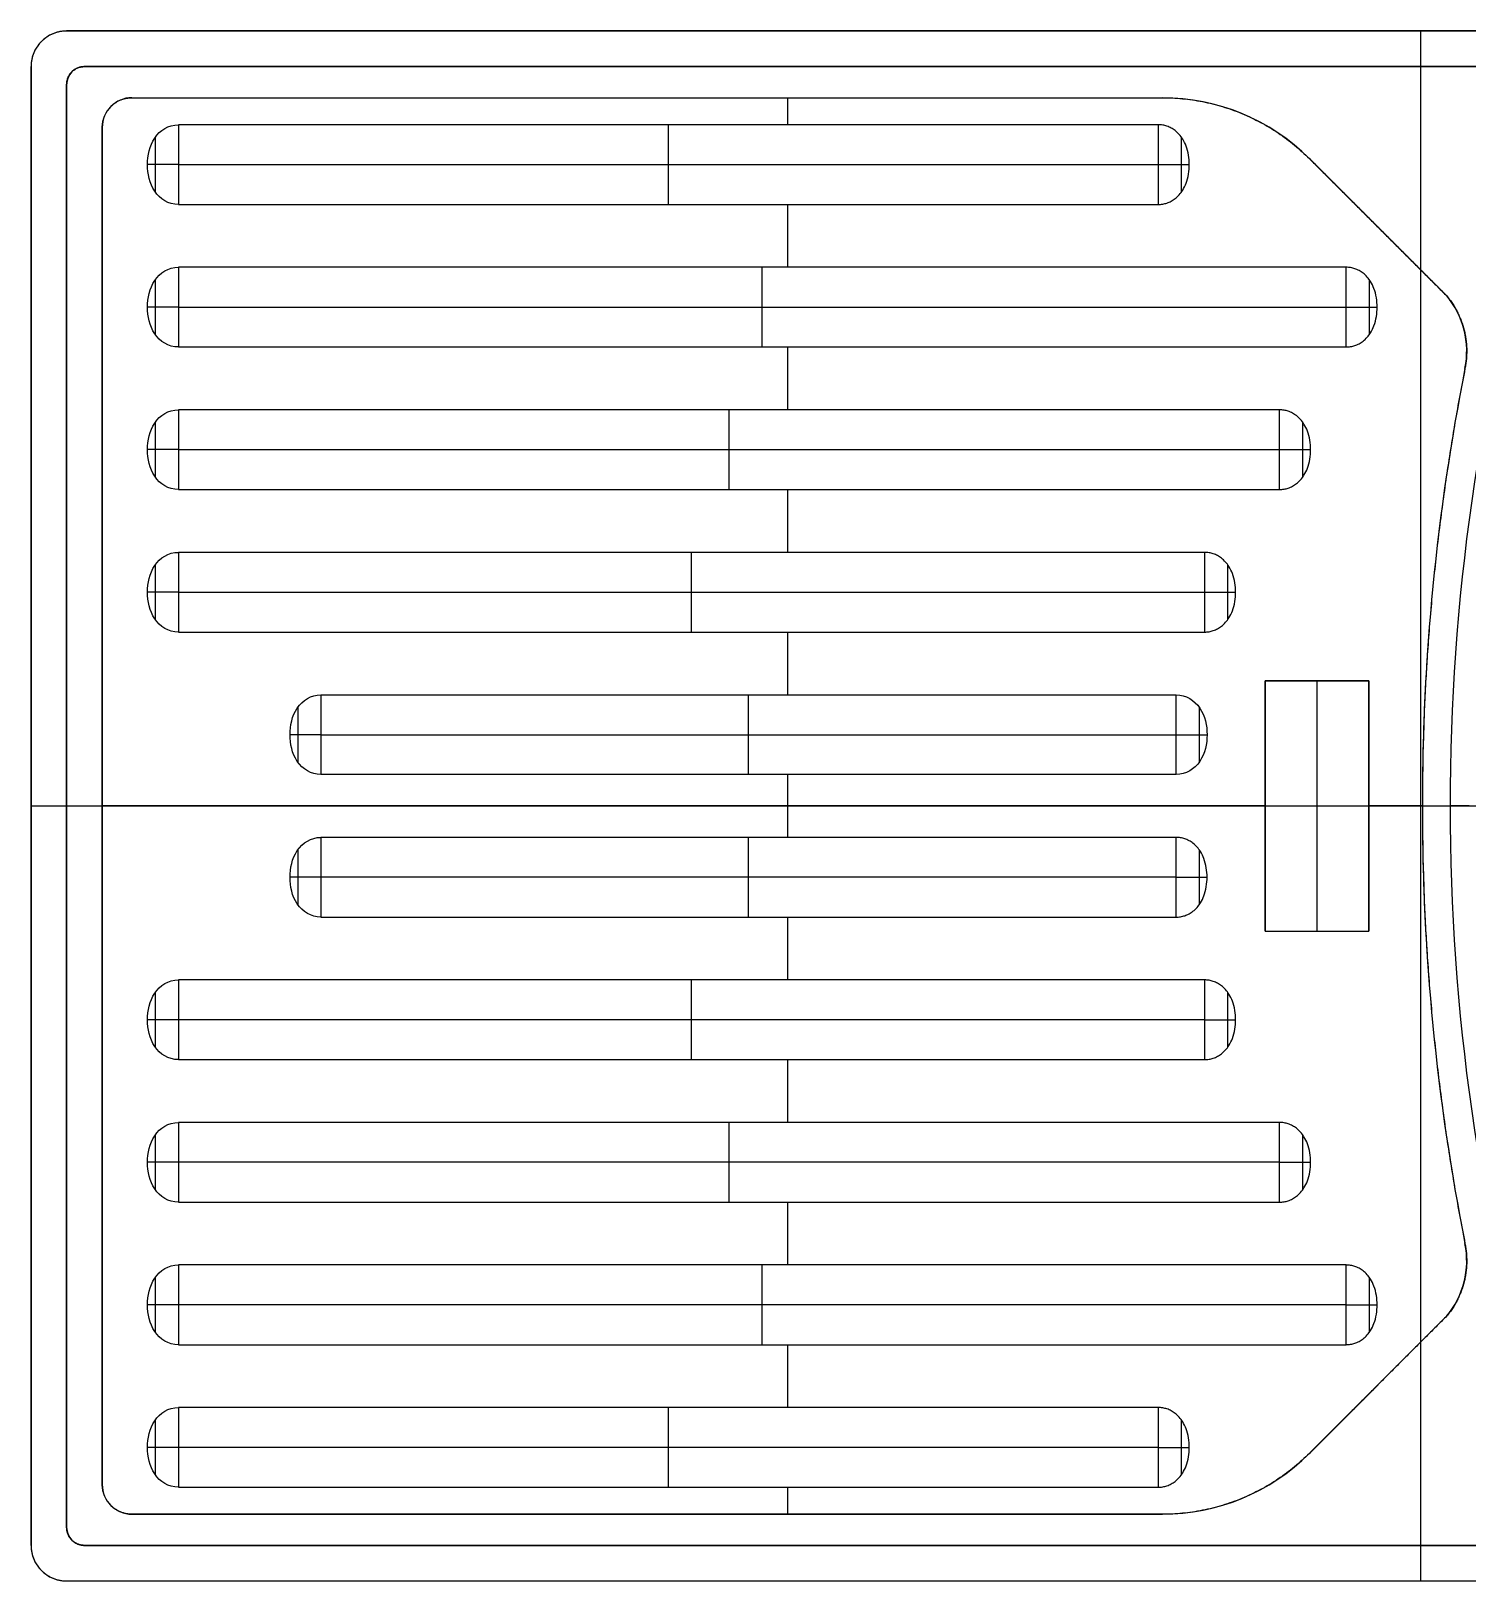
# Model space of a CAD drawing. Header units: millimetres. Extents: x -498.9 to -420.9, y -451.4 to -407.9.
# Drawn here: x -498.93 to -458.61, y -451.4 to -407.9 of the extents above; entities that cross this region are included whole.
import ezdxf

# ---------------------------------------------------------------- set-up
doc = ezdxf.new("R2010")
doc.units = ezdxf.units.MM
doc.header["$MEASUREMENT"] = 0
doc.layers.add('2D', color=7, linetype='Continuous')

# ---------------------------------------------------------------- blocks, each defined once
blk = doc.blocks.new('DREZ ETX 614')
for p, q in [((253.614, 167.048), (177.614, 167.048)), ((253.614, 167.048, 16), (177.614, 167.048, 16)), ((177.614, 167.048, 16), (177.614, 167.048)), ((177.614, 167.048, 8), (253.614, 167.048, 8)), ((215.614, 123.548), (215.614, 167.048)), ((215.614, 166.048, 16), (215.614, 167.048, 16)), ((215.614, 167.048, 16), (215.614, 167.048)), ((176.907, 166.755, 16), (176.907, 166.755)), ((176.614, 166.048), (176.614, 124.548)), ((176.614, 166.048), (176.614, 166.048, 16)), ((176.614, 166.048, 16), (176.614, 124.548, 16)), ((176.614, 124.548, 8), (176.614, 166.048, 8)), ((177.76, 165.902, 16), (177.76, 165.902, 15.5)), ((253.114, 166.048, 15.5), (178.114, 166.048, 15.5)), ((178.114, 166.048, 16), (178.114, 166.048, 15.5)), ((253.114, 166.048, 16), (178.114, 166.048, 16)), ((178.114, 166.048, 15.75), (253.114, 166.048, 15.75)), ((215.614, 160.337, 15.5), (215.614, 166.048, 15.5)), ((215.614, 166.048, 16), (215.614, 166.048, 15.5)), ((177.614, 165.548, 15.5), (177.614, 125.048, 15.5)), ((177.614, 125.048, 16), (177.614, 165.548, 16)), ((177.614, 165.548, 15.5), (177.614, 165.548, 16)), ((177.614, 125.048, 15.75), (177.614, 165.548, 15.75)), ((178.858, 164.93, 14.5), (178.858, 164.93, 15.5)), ((179.447, 165.175, 15.5), (208.361, 165.175, 15.5)), ((179.447, 165.175, 14.5), (208.361, 165.175, 14.5)), ((179.447, 165.175, 14.5), (179.447, 165.175, 15.5)), ((179.447, 165.175, 15), (208.361, 165.175, 15)), ((193.904, 165.175, 14.5), (193.904, 165.175, 15.5)), ((197.849, 164.416, 14.5), (197.849, 165.175, 14.5)), ((208.361, 165.175, 15.5), (208.361, 165.175, 14.5)), ((210.593, 164.731, 14.5), (210.593, 164.731, 15.5)), ((178.614, 126.255, 15.5), (178.614, 164.341, 15.5)), ((178.614, 126.255, 14.5), (178.614, 164.341, 14.5)), ((178.614, 164.341, 15.5), (178.614, 164.341, 14.5)), ((178.614, 164.341, 15), (178.614, 126.255, 15)), ((208.249, 164.416, 14.5), (180.749, 164.416, 14.5)), ((180.749, 163.298, 14), (208.249, 163.298, 14)), ((212.485, 163.466, 14.5), (212.485, 163.466, 15.5)), ((216.341, 159.611, 15), (212.485, 163.466, 15)), ((180.749, 162.18, 14.5), (208.249, 162.18, 14.5)), ((197.849, 160.416, 14.5), (197.849, 162.18, 14.5)), ((214.413, 161.538, 14.5), (214.413, 161.538, 15.5)), ((213.52, 160.416, 14.5), (180.749, 160.416, 14.5)), ((180.749, 159.298, 14), (213.52, 159.298, 14)), ((216.341, 159.611, 14.5), (216.341, 159.611, 15.5)), ((216.828, 158.652, 14.5), (216.828, 158.652, 15.5)), ((180.749, 158.18, 14.5), (213.52, 158.18, 14.5)), ((197.849, 156.416, 14.5), (197.849, 158.18, 14.5)), ((216.853, 157.578, 14.5), (216.853, 157.578, 15.5)), ((211.652, 156.416, 14.5), (180.749, 156.416, 14.5)), ((180.749, 155.298, 14), (211.652, 155.298, 14)), ((180.749, 154.18, 14.5), (211.652, 154.18, 14.5)), ((197.849, 152.416, 14.5), (197.849, 154.18, 14.5)), ((209.549, 152.416, 14.5), (180.749, 152.416, 14.5)), ((215.953, 151.467, 14.5), (215.953, 151.467, 15.5)), ((180.749, 151.298, 14), (209.549, 151.298, 14)), ((180.749, 150.18, 14.5), (209.549, 150.18, 14.5)), ((197.849, 148.416, 14.5), (197.849, 150.18, 14.5)), ((214.159, 148.814, 14), (211.246, 148.814, 14)), ((211.246, 148.814, 14), (211.246, 141.782, 14)), ((211.246, 148.814, 14), (211.246, 148.814, 14.5)), ((211.246, 148.814, 14.5), (211.246, 141.782, 14.5)), ((214.159, 148.814, 14.5), (211.246, 148.814, 14.5)), ((211.246, 141.782, 14.25), (211.246, 148.814, 14.25)), ((211.246, 148.814, 14.25), (214.159, 148.814, 14.25)), ((212.703, 141.782, 14), (212.703, 148.814, 14)), ((212.703, 148.814, 14.5), (212.703, 148.814, 14)), ((214.159, 141.782, 14), (214.159, 148.814, 14)), ((214.159, 148.814, 14), (214.159, 148.814, 14.5)), ((214.159, 141.782, 14.5), (214.159, 148.814, 14.5)), ((214.159, 148.814, 14.25), (214.159, 141.782, 14.25)), ((184.749, 148.416, 14.5), (208.749, 148.416, 14.5)), ((184.749, 147.298, 14), (208.749, 147.298, 14)), ((208.749, 146.18, 14.5), (184.749, 146.18, 14.5)), ((197.849, 144.416, 14.5), (197.849, 146.18, 14.5)), ((176.614, 145.298), (223.736, 145.298)), ((176.614, 145.298), (176.614, 145.298, 16)), ((176.614, 145.298, 16), (177.614, 145.298, 16)), ((177.614, 145.298, 15.5), (178.614, 145.298, 15.5)), ((177.614, 145.298, 15.5), (177.614, 145.298, 16)), ((211.246, 145.298, 14.5), (178.614, 145.298, 14.5)), ((178.614, 145.298, 14.5), (178.614, 145.298, 15.5)), ((211.246, 145.298, 14), (214.159, 145.298, 14)), ((211.246, 145.298, 14), (211.246, 145.298, 14.5)), ((214.159, 145.298, 14), (214.159, 145.298, 14.5)), ((215.656, 145.298, 14.5), (214.159, 145.298, 14.5)), ((215.656, 145.298, 14.5), (215.656, 145.298, 15.5)), ((215.656, 145.298, 15.5), (216.435, 145.298, 15.5)), ((216.973, 145.298, 5.238), (216.435, 145.298, 15.5)), ((208.749, 144.416, 14.5), (184.749, 144.416, 14.5)), ((208.749, 143.298, 14), (184.749, 143.298, 14)), ((184.749, 142.18, 14.5), (208.749, 142.18, 14.5)), ((197.849, 140.416, 14.5), (197.849, 142.18, 14.5)), ((211.246, 141.782, 14), (214.159, 141.782, 14)), ((211.246, 141.782, 14), (211.246, 141.782, 14.5)), ((211.246, 141.782, 14.5), (214.159, 141.782, 14.5)), ((211.246, 141.782, 14.25), (214.159, 141.782, 14.25)), ((212.703, 141.782, 14), (212.703, 141.782, 14.5)), ((214.159, 141.782, 14.5), (214.159, 141.782, 14)), ((209.549, 140.416, 14.5), (180.749, 140.416, 14.5)), ((209.549, 139.298, 14), (180.749, 139.298, 14)), ((215.953, 139.129, 14.5), (215.953, 139.129, 15.5)), ((180.749, 138.18, 14.5), (209.549, 138.18, 14.5)), ((197.849, 136.416, 14.5), (197.849, 138.18, 14.5)), ((211.652, 136.416, 14.5), (180.749, 136.416, 14.5)), ((211.652, 135.298, 14), (180.749, 135.298, 14)), ((180.749, 134.18, 14.5), (211.652, 134.18, 14.5)), ((197.849, 132.416, 14.5), (197.849, 134.18, 14.5)), ((216.853, 133.018, 15.5), (216.853, 133.018, 14.5)), ((213.52, 132.416, 14.5), (180.749, 132.416, 14.5)), ((216.828, 131.943, 14.5), (216.828, 131.943, 15.5)), ((213.52, 131.298, 14), (180.749, 131.298, 14)), ((212.485, 127.13, 15), (216.341, 130.985, 15)), ((216.341, 130.985, 15.5), (216.341, 130.985, 14.5)), ((180.749, 130.18, 14.5), (213.52, 130.18, 14.5)), ((197.849, 128.416, 14.5), (197.849, 130.18, 14.5)), ((215.614, 124.548, 15.5), (215.614, 130.259, 15.5)), ((214.413, 129.058, 14.5), (214.413, 129.058, 15.5)), ((208.249, 128.416, 14.5), (180.749, 128.416, 14.5)), ((208.249, 127.298, 14), (180.749, 127.298, 14)), ((212.485, 127.13, 15.5), (212.485, 127.13, 14.5)), ((178.614, 126.255, 15.5), (178.614, 126.255, 14.5)), ((180.749, 126.18, 14.5), (208.249, 126.18, 14.5)), ((197.849, 125.421, 14.5), (197.849, 126.18, 14.5)), ((210.593, 125.865, 14.5), (210.593, 125.865, 15.5)), ((178.858, 125.666, 14.5), (178.858, 125.666, 15.5)), ((208.361, 125.421, 15.5), (179.447, 125.421, 15.5)), ((208.361, 125.421, 14.5), (179.447, 125.421, 14.5)), ((179.447, 125.421, 15.5), (179.447, 125.421, 14.5)), ((179.447, 125.421, 15), (208.361, 125.421, 15)), ((193.904, 125.421, 15.5), (193.904, 125.421, 14.5)), ((208.361, 125.421, 15.5), (208.361, 125.421, 14.5)), ((177.614, 125.048, 16), (177.614, 125.048, 15.5)), ((176.614, 124.548, 16), (176.614, 124.548)), ((177.76, 124.694, 16), (177.76, 124.694, 15.5)), ((178.114, 124.548, 15.5), (253.114, 124.548, 15.5)), ((253.114, 124.548, 16), (178.114, 124.548, 16)), ((178.114, 124.548, 15.5), (178.114, 124.548, 16)), ((178.114, 124.548, 15.75), (253.114, 124.548, 15.75)), ((215.614, 123.548, 16), (215.614, 124.548, 16)), ((215.614, 124.548, 15.5), (215.614, 124.548, 16)), ((176.907, 123.841, 16), (176.907, 123.841)), ((177.614, 123.548), (253.614, 123.548)), ((177.614, 123.548), (177.614, 123.548, 16)), ((177.614, 123.548, 16), (253.614, 123.548, 16)), ((177.614, 123.548, 8), (253.614, 123.548, 8)), ((215.614, 123.548), (215.614, 123.548, 16))]:
    blk.add_line(p, q)
for centre, radius, start, end in [((177.614, 166.048, 8), 1, 90, 180), ((178.114, 165.548, 15.75), 0.5, 90, 180), ((179.447, 164.341, 15), 0.834, 90, 180), ((208.361, 159.342, 15), 5.832, 45, 90), ((277.149, 145.298, 15.5), 60.714, 163.7398, 196.2602), ((214.476, 158.06, 15), 2.425, 348.5341, 39.7479), ((278.692, 145.352, 14.5), 63.036, 168.81682, 180.04945), ((278.692, 145.352, 15), 63.036, 168.81682, 180.04945), ((278.692, 145.244, 14.5), 63.036, 179.95055, 191.18318), ((278.692, 145.244, 15), 63.036, 179.95055, 191.18318), ((214.476, 132.536, 14.5), 2.425, 320.2521, 11.4659), ((214.476, 132.536, 15), 2.425, 320.2521, 11.4659), ((208.361, 131.254, 15), 5.832, 270, 315), ((179.447, 126.255, 15), 0.834, 180, 270), ((178.114, 125.048, 15.75), 0.5, 180, 270), ((177.614, 124.548, 16), 1, 180, 270), ((177.614, 124.548, 8), 1, 180, 270)]:
    blk.add_arc(centre, radius, start, end)
at = {"extrusion": (1, 0, 0)}
for centre in [(163.298, 15.5, 194.499), (159.298, 15.5, 197.135), (155.298, 15.5, 196.201), (151.298, 15.5, 195.149), (147.298, 15.5, 196.749), (143.298, 15.5, 196.749), (139.298, 15.5, 195.149), (135.298, 15.5, 196.201), (131.298, 15.5, 197.135), (127.298, 15.5, 194.499)]:
    blk.add_arc(centre, 1.5, 221.8103, 318.1897, dxfattribs=at)
at = {"extrusion": (1, -6.45725e-28, -1.16119e-13)}
blk.add_arc((163.298, 15.5, 208.249), 1.5, 221.8103, 318.1897, dxfattribs=at)
at = {"extrusion": (1, -2.54211e-14, -5.682e-14)}
blk.add_arc((159.298, 15.5, 213.52), 1.5, 221.8103, 318.1897, dxfattribs=at)
at = {"extrusion": (1, 1.19147e-27, 1.66647e-13)}
blk.add_arc((155.298, 15.5, 211.652), 1.5, 221.8103, 318.1897, dxfattribs=at)
at = {"extrusion": (1, -5.80155e-28, -5.61766e-14)}
blk.add_arc((151.298, 15.5, 209.549), 1.5, 221.8103, 318.1897, dxfattribs=at)
at = {"extrusion": (1, -1.18873e-27, -1.87046e-13)}
blk.add_arc((143.298, 15.5, 208.749), 1.5, 221.8103, 318.1897, dxfattribs=at)
at = {"extrusion": (1, -4.27822e-28, -4.48783e-14)}
blk.add_arc((139.298, 15.5, 209.549), 1.5, 221.8103, 318.1897, dxfattribs=at)
at = {"extrusion": (1, 1.27106e-14, -1.7315e-13)}
blk.add_arc((135.298, 15.5, 211.652), 1.5, 221.8103, 318.1897, dxfattribs=at)
at = {"extrusion": (1, 1.27106e-14, -3.28663e-14)}
blk.add_arc((131.298, 15.5, 213.52), 1.5, 221.8103, 318.1897, dxfattribs=at)
at = {"extrusion": (1, 1.13238e-27, 2.37573e-13)}
blk.add_arc((127.298, 15.5, 208.249), 1.5, 221.8103, 318.1897, dxfattribs=at)
for points, weights, knots in [([(177.614, 167.048), (177.2, 167.048), (176.907, 166.755), (176.614, 166.462), (176.614, 166.048)], [1, 0.923879532511, 1, 0.923879532511, 1], [-0.785398, -0.785398, -0.785398, 0, 0, 0.785398, 0.785398, 0.785398]), ([(177.614, 167.048, 16), (177.2, 167.048, 16), (176.907, 166.755, 16), (176.614, 166.462, 16), (176.614, 166.048, 16)], [1, 0.923879532511, 1, 0.923879532511, 1], [-0.785398, -0.785398, -0.785398, 0, 0, 0.785398, 0.785398, 0.785398]), ([(178.614, 164.341, 15.5), (178.614, 164.686, 15.5), (178.858, 164.93, 15.5), (179.102, 165.175, 15.5), (179.447, 165.175, 15.5)], [1, 0.923879532511, 1, 0.923879532511, 1], [-0.785398, -0.785398, -0.785398, 0, 0, 0.785398, 0.785398, 0.785398]), ([(178.614, 164.341, 14.5), (178.614, 164.686, 14.5), (178.858, 164.93, 14.5), (179.102, 165.175, 14.5), (179.447, 165.175, 14.5)], [1, 0.923879532511, 1, 0.923879532511, 1], [-0.785398, -0.785398, -0.785398, 0, 0, 0.785398, 0.785398, 0.785398]), ([(208.892, 164.074, 14.5), (208.892, 163.732, 14.234), (208.892, 163.298, 14.234), (208.892, 162.864, 14.234), (208.892, 162.521, 14.5)], [0.856903678818, 0.875703748401, 1, 0.875703748401, 0.856903678818], [-0.666605, -0.666605, -0.666605, 0, 0, 0.666605, 0.666605, 0.666605]), ([(180.749, 163.298, 14), (180.385, 163.298, 14), (180.106, 163.298, 14.234), (179.971, 163.298, 14.347), (179.883, 163.298, 14.5)], [0.883022221559, 0.883022221559, 1, 0.939692620786, 0.910476445698], [3.141593, 3.141593, 3.141593, 3.839724, 3.839724, 4.199643, 4.199643, 4.199643]), ([(208.249, 163.298, 14), (208.613, 163.298, 14), (208.892, 163.298, 14.234), (209.027, 163.298, 14.347), (209.115, 163.298, 14.5)], [0.883022221559, 0.883022221559, 1, 0.939692620786, 0.910476445698], [3.141593, 3.141593, 3.141593, 3.839724, 3.839724, 4.199643, 4.199643, 4.199643]), ([(214.163, 160.074, 14.5), (214.163, 159.732, 14.234), (214.163, 159.298, 14.234), (214.163, 158.864, 14.234), (214.163, 158.521, 14.5)], [0.856903678818, 0.875703748401, 1, 0.875703748401, 0.856903678818], [-0.666605, -0.666605, -0.666605, 0, 0, 0.666605, 0.666605, 0.666605]), ([(180.749, 159.298, 14), (180.385, 159.298, 14), (180.106, 159.298, 14.234), (179.971, 159.298, 14.347), (179.883, 159.298, 14.5)], [0.883022221559, 0.883022221559, 1, 0.939692620786, 0.910476445698], [3.141593, 3.141593, 3.141593, 3.839724, 3.839724, 4.199643, 4.199643, 4.199643]), ([(213.52, 159.298, 14), (213.884, 159.298, 14), (214.163, 159.298, 14.234), (214.298, 159.298, 14.347), (214.386, 159.298, 14.5)], [0.883022221559, 0.883022221559, 1, 0.939692620786, 0.910476445698], [3.141593, 3.141593, 3.141593, 3.839724, 3.839724, 4.199643, 4.199643, 4.199643]), ([(212.295, 156.074, 14.5), (212.295, 155.732, 14.234), (212.295, 155.298, 14.234), (212.295, 154.864, 14.234), (212.295, 154.521, 14.5)], [0.856903678818, 0.875703748401, 1, 0.875703748401, 0.856903678818], [-0.666605, -0.666605, -0.666605, 0, 0, 0.666605, 0.666605, 0.666605]), ([(180.749, 155.298, 14), (180.385, 155.298, 14), (180.106, 155.298, 14.234), (179.971, 155.298, 14.347), (179.883, 155.298, 14.5)], [0.883022221559, 0.883022221559, 1, 0.939692620786, 0.910476445698], [3.141593, 3.141593, 3.141593, 3.839724, 3.839724, 4.199643, 4.199643, 4.199643]), ([(211.652, 155.298, 14), (212.016, 155.298, 14), (212.295, 155.298, 14.234), (212.43, 155.298, 14.347), (212.518, 155.298, 14.5)], [0.883022221559, 0.883022221559, 1, 0.939692620786, 0.910476445698], [3.141593, 3.141593, 3.141593, 3.839724, 3.839724, 4.199643, 4.199643, 4.199643]), ([(210.192, 152.074, 14.5), (210.192, 151.732, 14.234), (210.192, 151.298, 14.234), (210.192, 150.864, 14.234), (210.192, 150.521, 14.5)], [0.856903678818, 0.875703748401, 1, 0.875703748401, 0.856903678818], [-0.666605, -0.666605, -0.666605, 0, 0, 0.666605, 0.666605, 0.666605]), ([(180.749, 151.298, 14), (180.385, 151.298, 14), (180.106, 151.298, 14.234), (179.971, 151.298, 14.347), (179.883, 151.298, 14.5)], [0.883022221559, 0.883022221559, 1, 0.939692620786, 0.910476445698], [3.141593, 3.141593, 3.141593, 3.839724, 3.839724, 4.199643, 4.199643, 4.199643]), ([(209.549, 151.298, 14), (209.913, 151.298, 14), (210.192, 151.298, 14.234), (210.327, 151.298, 14.347), (210.415, 151.298, 14.5)], [0.883022221559, 0.883022221559, 1, 0.939692620786, 0.910476445698], [3.141593, 3.141593, 3.141593, 3.839724, 3.839724, 4.199643, 4.199643, 4.199643]), ([(208.749, 146.18, 14.5), (208.749, 146.627, 14), (208.749, 147.298, 14), (208.749, 147.969, 14), (208.749, 148.416, 14.5)], [0.75429088585, 0.745014325212, 0.883022221559, 0.745014325212, 0.75429088585], [0.729728, 0.729728, 0.729728, 1.570796, 1.570796, 2.411865, 2.411865, 2.411865]), ([(209.392, 148.074, 14.5), (209.392, 147.732, 14.234), (209.392, 147.298, 14.234), (209.392, 146.864, 14.234), (209.392, 146.521, 14.5)], [0.856903678818, 0.875703748401, 1, 0.875703748401, 0.856903678818], [-0.666605, -0.666605, -0.666605, 0, 0, 0.666605, 0.666605, 0.666605]), ([(184.749, 147.298, 14), (184.385, 147.298, 14), (184.106, 147.298, 14.234), (183.971, 147.298, 14.347), (183.883, 147.298, 14.5)], [0.883022221559, 0.883022221559, 1, 0.939692620786, 0.910476445698], [3.141593, 3.141593, 3.141593, 3.839724, 3.839724, 4.199643, 4.199643, 4.199643]), ([(208.749, 147.298, 14), (209.113, 147.298, 14), (209.392, 147.298, 14.234), (209.527, 147.298, 14.347), (209.615, 147.298, 14.5)], [0.883022221559, 0.883022221559, 1, 0.939692620786, 0.910476445698], [3.141593, 3.141593, 3.141593, 3.839724, 3.839724, 4.199643, 4.199643, 4.199643]), ([(209.392, 144.074, 14.5), (209.392, 143.732, 14.234), (209.392, 143.298, 14.234), (209.392, 142.864, 14.234), (209.392, 142.521, 14.5)], [0.856903678818, 0.875703748401, 1, 0.875703748401, 0.856903678818], [-0.666605, -0.666605, -0.666605, 0, 0, 0.666605, 0.666605, 0.666605]), ([(184.749, 143.298, 14), (184.385, 143.298, 14), (184.106, 143.298, 14.234), (183.971, 143.298, 14.347), (183.883, 143.298, 14.5)], [0.883022221559, 0.883022221559, 1, 0.939692620786, 0.910476445698], [3.141593, 3.141593, 3.141593, 3.839724, 3.839724, 4.199643, 4.199643, 4.199643]), ([(208.749, 143.298, 14), (209.113, 143.298, 14), (209.392, 143.298, 14.234), (209.527, 143.298, 14.347), (209.615, 143.298, 14.5)], [0.883022221559, 0.883022221559, 1, 0.939692620786, 0.910476445698], [3.141593, 3.141593, 3.141593, 3.839724, 3.839724, 4.199643, 4.199643, 4.199643]), ([(210.192, 140.074, 14.5), (210.192, 139.732, 14.234), (210.192, 139.298, 14.234), (210.192, 138.864, 14.234), (210.192, 138.521, 14.5)], [0.856903678818, 0.875703748401, 1, 0.875703748401, 0.856903678818], [-0.666605, -0.666605, -0.666605, 0, 0, 0.666605, 0.666605, 0.666605]), ([(180.749, 139.298, 14), (180.385, 139.298, 14), (180.106, 139.298, 14.234), (179.971, 139.298, 14.347), (179.883, 139.298, 14.5)], [0.883022221559, 0.883022221559, 1, 0.939692620786, 0.910476445698], [3.141593, 3.141593, 3.141593, 3.839724, 3.839724, 4.199643, 4.199643, 4.199643]), ([(209.549, 139.298, 14), (209.913, 139.298, 14), (210.192, 139.298, 14.234), (210.327, 139.298, 14.347), (210.415, 139.298, 14.5)], [0.883022221559, 0.883022221559, 1, 0.939692620786, 0.910476445698], [3.141593, 3.141593, 3.141593, 3.839724, 3.839724, 4.199643, 4.199643, 4.199643]), ([(212.295, 136.074, 14.5), (212.295, 135.732, 14.234), (212.295, 135.298, 14.234), (212.295, 134.864, 14.234), (212.295, 134.521, 14.5)], [0.856903678818, 0.875703748401, 1, 0.875703748401, 0.856903678818], [-0.666605, -0.666605, -0.666605, 0, 0, 0.666605, 0.666605, 0.666605]), ([(180.749, 135.298, 14), (180.385, 135.298, 14), (180.106, 135.298, 14.234), (179.971, 135.298, 14.347), (179.883, 135.298, 14.5)], [0.883022221559, 0.883022221559, 1, 0.939692620786, 0.910476445698], [3.141593, 3.141593, 3.141593, 3.839724, 3.839724, 4.199643, 4.199643, 4.199643]), ([(211.652, 135.298, 14), (212.016, 135.298, 14), (212.295, 135.298, 14.234), (212.43, 135.298, 14.347), (212.518, 135.298, 14.5)], [0.883022221559, 0.883022221559, 1, 0.939692620786, 0.910476445698], [3.141593, 3.141593, 3.141593, 3.839724, 3.839724, 4.199643, 4.199643, 4.199643]), ([(214.163, 132.074, 14.5), (214.163, 131.732, 14.234), (214.163, 131.298, 14.234), (214.163, 130.864, 14.234), (214.163, 130.521, 14.5)], [0.856903678818, 0.875703748401, 1, 0.875703748401, 0.856903678818], [-0.666605, -0.666605, -0.666605, 0, 0, 0.666605, 0.666605, 0.666605]), ([(180.749, 131.298, 14), (180.385, 131.298, 14), (180.106, 131.298, 14.234), (179.971, 131.298, 14.347), (179.883, 131.298, 14.5)], [0.883022221559, 0.883022221559, 1, 0.939692620786, 0.910476445698], [3.141593, 3.141593, 3.141593, 3.839724, 3.839724, 4.199643, 4.199643, 4.199643]), ([(213.52, 131.298, 14), (213.884, 131.298, 14), (214.163, 131.298, 14.234), (214.298, 131.298, 14.347), (214.386, 131.298, 14.5)], [0.883022221559, 0.883022221559, 1, 0.939692620786, 0.910476445698], [3.141593, 3.141593, 3.141593, 3.839724, 3.839724, 4.199643, 4.199643, 4.199643]), ([(208.892, 128.074, 14.5), (208.892, 127.732, 14.234), (208.892, 127.298, 14.234), (208.892, 126.864, 14.234), (208.892, 126.521, 14.5)], [0.856903678818, 0.875703748401, 1, 0.875703748401, 0.856903678818], [-0.666605, -0.666605, -0.666605, 0, 0, 0.666605, 0.666605, 0.666605]), ([(180.749, 127.298, 14), (180.385, 127.298, 14), (180.106, 127.298, 14.234), (179.971, 127.298, 14.347), (179.883, 127.298, 14.5)], [0.883022221559, 0.883022221559, 1, 0.939692620786, 0.910476445698], [3.141593, 3.141593, 3.141593, 3.839724, 3.839724, 4.199643, 4.199643, 4.199643]), ([(208.249, 127.298, 14), (208.613, 127.298, 14), (208.892, 127.298, 14.234), (209.027, 127.298, 14.347), (209.115, 127.298, 14.5)], [0.883022221559, 0.883022221559, 1, 0.939692620786, 0.910476445698], [3.141593, 3.141593, 3.141593, 3.839724, 3.839724, 4.199643, 4.199643, 4.199643]), ([(179.447, 125.421, 15.5), (179.102, 125.421, 15.5), (178.858, 125.666, 15.5), (178.614, 125.91, 15.5), (178.614, 126.255, 15.5)], [1, 0.923879532511, 1, 0.923879532511, 1], [-0.785398, -0.785398, -0.785398, 0, 0, 0.785398, 0.785398, 0.785398]), ([(179.447, 125.421, 14.5), (179.102, 125.421, 14.5), (178.858, 125.666, 14.5), (178.614, 125.91, 14.5), (178.614, 126.255, 14.5)], [1, 0.923879532511, 1, 0.923879532511, 1], [-0.785398, -0.785398, -0.785398, 0, 0, 0.785398, 0.785398, 0.785398]), ([(177.614, 125.048, 15.5), (177.614, 124.841, 15.5), (177.76, 124.694, 15.5), (177.907, 124.548, 15.5), (178.114, 124.548, 15.5)], [1, 0.923879532511, 1, 0.923879532511, 1], [-0.785398, -0.785398, -0.785398, 0, 0, 0.785398, 0.785398, 0.785398]), ([(178.114, 124.548, 16), (177.907, 124.548, 16), (177.76, 124.694, 16), (177.614, 124.841, 16), (177.614, 125.048, 16)], [1, 0.923879532511, 1, 0.923879532511, 1], [-0.785398, -0.785398, -0.785398, 0, 0, 0.785398, 0.785398, 0.785398]), ([(176.614, 124.548), (176.614, 124.134), (176.907, 123.841), (177.2, 123.548), (177.614, 123.548)], [1, 0.923879532511, 1, 0.923879532511, 1], [-0.785398, -0.785398, -0.785398, 0, 0, 0.785398, 0.785398, 0.785398])]:
    blk.add_rational_spline(points, weights, degree=2, knots=knots)
for points, weights in [([(178.114, 166.048, 15.5), (177.614, 166.048, 15.5), (177.614, 165.548, 15.5)], [1, 0.707106781187, 1]), ([(177.614, 165.548, 16), (177.614, 166.048, 16), (178.114, 166.048, 16)], [1, 0.707106781187, 1]), ([(208.361, 165.175, 15.5), (210.777, 165.175, 15.5), (212.485, 163.466, 15.5)], [1, 0.923879532511, 1]), ([(208.361, 165.175, 14.5), (210.777, 165.175, 14.5), (212.485, 163.466, 14.5)], [1, 0.923879532511, 1]), ([(180.106, 163.298, 14.234), (180.106, 163.732, 14.234), (180.106, 164.074, 14.5)], [1, 0.875703748401, 0.856903678818]), ([(180.749, 164.416, 14.5), (180.749, 163.969, 14), (180.749, 163.298, 14)], [0.75429088585, 0.745014325212, 0.883022221559]), ([(180.106, 162.521, 14.5), (180.106, 162.864, 14.234), (180.106, 163.298, 14.234)], [0.856903678818, 0.875703748401, 1]), ([(180.749, 163.298, 14), (180.749, 162.627, 14), (180.749, 162.18, 14.5)], [0.883022221559, 0.745014325212, 0.75429088585]), ([(180.749, 160.416, 14.5), (180.749, 159.969, 14), (180.749, 159.298, 14)], [0.75429088585, 0.745014325212, 0.883022221559]), ([(180.106, 159.298, 14.234), (180.106, 159.732, 14.234), (180.106, 160.074, 14.5)], [1, 0.875703748401, 0.856903678818]), ([(180.106, 158.521, 14.5), (180.106, 158.864, 14.234), (180.106, 159.298, 14.234)], [0.856903678818, 0.875703748401, 1]), ([(180.749, 159.298, 14), (180.749, 158.627, 14), (180.749, 158.18, 14.5)], [0.883022221559, 0.745014325212, 0.75429088585]), ([(216.341, 159.611, 15.5), (217.084, 158.717, 15.5), (216.853, 157.578, 15.5)], [1, 0.901780689687, 1]), ([(216.341, 159.611, 14.5), (217.084, 158.717, 14.5), (216.853, 157.578, 14.5)], [1, 0.901780689687, 1]), ([(216.853, 157.578, 15.5), (215.651, 151.497, 15.5), (215.656, 145.298, 15.5)], [1, 0.995199571232, 1]), ([(180.749, 156.416, 14.5), (180.749, 155.969, 14), (180.749, 155.298, 14)], [0.75429088585, 0.745014325212, 0.883022221559]), ([(180.106, 155.298, 14.234), (180.106, 155.732, 14.234), (180.106, 156.074, 14.5)], [1, 0.875703748401, 0.856903678818]), ([(180.106, 154.521, 14.5), (180.106, 154.864, 14.234), (180.106, 155.298, 14.234)], [0.856903678818, 0.875703748401, 1]), ([(180.749, 155.298, 14), (180.749, 154.627, 14), (180.749, 154.18, 14.5)], [0.883022221559, 0.745014325212, 0.75429088585]), ([(180.749, 152.416, 14.5), (180.749, 151.969, 14), (180.749, 151.298, 14)], [0.75429088585, 0.745014325212, 0.883022221559]), ([(180.106, 151.298, 14.234), (180.106, 151.732, 14.234), (180.106, 152.074, 14.5)], [1, 0.875703748401, 0.856903678818]), ([(180.106, 150.521, 14.5), (180.106, 150.864, 14.234), (180.106, 151.298, 14.234)], [0.856903678818, 0.875703748401, 1]), ([(180.749, 151.298, 14), (180.749, 150.627, 14), (180.749, 150.18, 14.5)], [0.883022221559, 0.745014325212, 0.75429088585]), ([(184.749, 148.416, 14.5), (184.749, 147.969, 14), (184.749, 147.298, 14)], [0.75429088585, 0.745014325212, 0.883022221559]), ([(184.106, 147.298, 14.234), (184.106, 147.732, 14.234), (184.106, 148.074, 14.5)], [1, 0.875703748401, 0.856903678818]), ([(184.106, 146.521, 14.5), (184.106, 146.864, 14.234), (184.106, 147.298, 14.234)], [0.856903678818, 0.875703748401, 1]), ([(184.749, 147.298, 14), (184.749, 146.627, 14), (184.749, 146.18, 14.5)], [0.883022221559, 0.745014325212, 0.75429088585]), ([(215.656, 145.298, 15.5), (215.651, 139.099, 15.5), (216.853, 133.018, 15.5)], [1, 0.995199571232, 1]), ([(184.106, 143.298, 14.234), (184.106, 143.732, 14.234), (184.106, 144.074, 14.5)], [1, 0.875703748401, 0.856903678818]), ([(184.749, 144.416, 14.5), (184.749, 143.969, 14), (184.749, 143.298, 14)], [0.75429088585, 0.745014325212, 0.883022221559]), ([(184.106, 142.521, 14.5), (184.106, 142.864, 14.234), (184.106, 143.298, 14.234)], [0.856903678818, 0.875703748401, 1]), ([(184.749, 143.298, 14), (184.749, 142.627, 14), (184.749, 142.18, 14.5)], [0.883022221559, 0.745014325212, 0.75429088585]), ([(180.106, 139.298, 14.234), (180.106, 139.732, 14.234), (180.106, 140.074, 14.5)], [1, 0.875703748401, 0.856903678818]), ([(180.749, 140.416, 14.5), (180.749, 139.969, 14), (180.749, 139.298, 14)], [0.75429088585, 0.745014325212, 0.883022221559]), ([(180.106, 138.521, 14.5), (180.106, 138.864, 14.234), (180.106, 139.298, 14.234)], [0.856903678818, 0.875703748401, 1]), ([(180.749, 139.298, 14), (180.749, 138.627, 14), (180.749, 138.18, 14.5)], [0.883022221559, 0.745014325212, 0.75429088585]), ([(180.749, 136.416, 14.5), (180.749, 135.969, 14), (180.749, 135.298, 14)], [0.75429088585, 0.745014325212, 0.883022221559]), ([(180.106, 135.298, 14.234), (180.106, 135.732, 14.234), (180.106, 136.074, 14.5)], [1, 0.875703748401, 0.856903678818]), ([(180.106, 134.521, 14.5), (180.106, 134.864, 14.234), (180.106, 135.298, 14.234)], [0.856903678818, 0.875703748401, 1]), ([(180.749, 135.298, 14), (180.749, 134.627, 14), (180.749, 134.18, 14.5)], [0.883022221559, 0.745014325212, 0.75429088585]), ([(216.853, 133.018, 15.5), (217.084, 131.879, 15.5), (216.341, 130.985, 15.5)], [1, 0.901780689687, 1]), ([(180.749, 132.416, 14.5), (180.749, 131.969, 14), (180.749, 131.298, 14)], [0.75429088585, 0.745014325212, 0.883022221559]), ([(180.106, 131.298, 14.234), (180.106, 131.732, 14.234), (180.106, 132.074, 14.5)], [1, 0.875703748401, 0.856903678818]), ([(180.106, 130.521, 14.5), (180.106, 130.864, 14.234), (180.106, 131.298, 14.234)], [0.856903678818, 0.875703748401, 1]), ([(180.749, 131.298, 14), (180.749, 130.627, 14), (180.749, 130.18, 14.5)], [0.883022221559, 0.745014325212, 0.75429088585]), ([(180.749, 128.416, 14.5), (180.749, 127.969, 14), (180.749, 127.298, 14)], [0.75429088585, 0.745014325212, 0.883022221559]), ([(180.106, 127.298, 14.234), (180.106, 127.732, 14.234), (180.106, 128.074, 14.5)], [1, 0.875703748401, 0.856903678818]), ([(180.106, 126.521, 14.5), (180.106, 126.864, 14.234), (180.106, 127.298, 14.234)], [0.856903678818, 0.875703748401, 1]), ([(180.749, 127.298, 14), (180.749, 126.627, 14), (180.749, 126.18, 14.5)], [0.883022221559, 0.745014325212, 0.75429088585]), ([(212.485, 127.13, 15.5), (210.777, 125.421, 15.5), (208.361, 125.421, 15.5)], [1, 0.923879532511, 1]), ([(212.485, 127.13, 14.5), (210.777, 125.421, 14.5), (208.361, 125.421, 14.5)], [1, 0.923879532511, 1])]:
    blk.add_rational_spline(points, weights, degree=2)
for points, knots in [([(179.883, 163.298, 14.5), (179.883, 163.553, 14.5), (179.937, 163.825, 14.5), (180.235, 164.267, 14.5), (180.473, 164.416, 14.5), (180.749, 164.416, 14.5)], [2.969073, 2.969073, 2.969073, 2.969073, 3.705619, 3.705619, 4.45361, 4.45361, 4.45361, 4.45361]), ([(208.249, 162.18, 14.5), (208.287, 162.18, 14.5), (208.329, 162.183, 14.5), (208.412, 162.197, 14.5), (208.453, 162.207, 14.5), (208.529, 162.233, 14.5), (208.57, 162.251, 14.5), (208.649, 162.294, 14.5), (208.687, 162.319, 14.5), (208.759, 162.374, 14.5), (208.799, 162.412, 14.5), (208.872, 162.493, 14.5), (208.904, 162.537, 14.5), (208.967, 162.638, 14.5), (209.003, 162.712, 14.5), (209.056, 162.854, 14.5), (209.079, 162.942, 14.5), (209.109, 163.123, 14.5), (209.115, 163.214, 14.5), (209.115, 163.382, 14.5), (209.109, 163.473, 14.5), (209.079, 163.653, 14.5), (209.056, 163.742, 14.5), (209.003, 163.884, 14.5), (208.967, 163.958, 14.5), (208.904, 164.059, 14.5), (208.872, 164.103, 14.5), (208.799, 164.184, 14.5), (208.759, 164.222, 14.5), (208.687, 164.277, 14.5), (208.649, 164.302, 14.5), (208.57, 164.345, 14.5), (208.529, 164.363, 14.5), (208.453, 164.389, 14.5), (208.412, 164.399, 14.5), (208.329, 164.413, 14.5), (208.287, 164.416, 14.5), (208.249, 164.416, 14.5)], [-4.45361, -4.45361, -4.45361, -4.45361, -4.33829, -4.33829, -4.22297, -4.22297, -4.099307, -4.099307, -3.975644, -3.975644, -3.825765, -3.825765, -3.675886, -3.675886, -3.470823, -3.470823, -3.219948, -3.219948, -2.969073, -2.969073, -2.718198, -2.718198, -2.467323, -2.467323, -2.262261, -2.262261, -2.112382, -2.112382, -1.962503, -1.962503, -1.83884, -1.83884, -1.715177, -1.715177, -1.599857, -1.599857, -1.484537, -1.484537, -1.484537, -1.484537]), ([(180.749, 162.18, 14.5), (180.473, 162.18, 14.5), (180.235, 162.329, 14.5), (179.937, 162.77, 14.5), (179.883, 163.042, 14.5), (179.883, 163.298, 14.5)], [1.484537, 1.484537, 1.484537, 1.484537, 2.232305, 2.232305, 2.969073, 2.969073, 2.969073, 2.969073]), ([(179.883, 159.298, 14.5), (179.883, 159.553, 14.5), (179.937, 159.825, 14.5), (180.235, 160.267, 14.5), (180.473, 160.416, 14.5), (180.749, 160.416, 14.5)], [2.969073, 2.969073, 2.969073, 2.969073, 3.705619, 3.705619, 4.45361, 4.45361, 4.45361, 4.45361]), ([(213.52, 158.18, 14.5), (213.559, 158.18, 14.5), (213.601, 158.183, 14.5), (213.684, 158.197, 14.5), (213.725, 158.207, 14.5), (213.8, 158.233, 14.5), (213.842, 158.251, 14.5), (213.921, 158.294, 14.5), (213.959, 158.319, 14.5), (214.031, 158.374, 14.5), (214.071, 158.412, 14.5), (214.144, 158.493, 14.5), (214.176, 158.537, 14.5), (214.239, 158.638, 14.5), (214.275, 158.712, 14.5), (214.328, 158.854, 14.5), (214.351, 158.942, 14.5), (214.38, 159.123, 14.5), (214.386, 159.214, 14.5), (214.386, 159.382, 14.5), (214.38, 159.473, 14.5), (214.351, 159.653, 14.5), (214.328, 159.742, 14.5), (214.275, 159.884, 14.5), (214.239, 159.958, 14.5), (214.176, 160.059, 14.5), (214.144, 160.103, 14.5), (214.071, 160.184, 14.5), (214.031, 160.222, 14.5), (213.959, 160.277, 14.5), (213.921, 160.302, 14.5), (213.842, 160.345, 14.5), (213.8, 160.363, 14.5), (213.725, 160.389, 14.5), (213.684, 160.399, 14.5), (213.601, 160.413, 14.5), (213.559, 160.416, 14.5), (213.52, 160.416, 14.5)], [-4.45361, -4.45361, -4.45361, -4.45361, -4.33829, -4.33829, -4.22297, -4.22297, -4.099307, -4.099307, -3.975644, -3.975644, -3.825765, -3.825765, -3.675886, -3.675886, -3.470823, -3.470823, -3.219948, -3.219948, -2.969073, -2.969073, -2.718198, -2.718198, -2.467323, -2.467323, -2.262261, -2.262261, -2.112382, -2.112382, -1.962503, -1.962503, -1.83884, -1.83884, -1.715177, -1.715177, -1.599857, -1.599857, -1.484537, -1.484537, -1.484537, -1.484537]), ([(180.749, 158.18, 14.5), (180.473, 158.18, 14.5), (180.235, 158.329, 14.5), (179.937, 158.77, 14.5), (179.883, 159.042, 14.5), (179.883, 159.298, 14.5)], [1.484537, 1.484537, 1.484537, 1.484537, 2.232305, 2.232305, 2.969073, 2.969073, 2.969073, 2.969073]), ([(179.883, 155.298, 14.5), (179.883, 155.553, 14.5), (179.937, 155.825, 14.5), (180.235, 156.267, 14.5), (180.473, 156.416, 14.5), (180.749, 156.416, 14.5)], [2.969073, 2.969073, 2.969073, 2.969073, 3.705619, 3.705619, 4.45361, 4.45361, 4.45361, 4.45361]), ([(211.652, 154.18, 14.5), (211.691, 154.18, 14.5), (211.733, 154.183, 14.5), (211.816, 154.197, 14.5), (211.857, 154.207, 14.5), (211.932, 154.233, 14.5), (211.974, 154.251, 14.5), (212.053, 154.294, 14.5), (212.091, 154.319, 14.5), (212.163, 154.374, 14.5), (212.203, 154.412, 14.5), (212.276, 154.493, 14.5), (212.308, 154.537, 14.5), (212.371, 154.638, 14.5), (212.407, 154.712, 14.5), (212.46, 154.854, 14.5), (212.483, 154.942, 14.5), (212.512, 155.123, 14.5), (212.518, 155.214, 14.5), (212.518, 155.382, 14.5), (212.512, 155.473, 14.5), (212.483, 155.653, 14.5), (212.46, 155.742, 14.5), (212.407, 155.884, 14.5), (212.371, 155.958, 14.5), (212.308, 156.059, 14.5), (212.276, 156.103, 14.5), (212.203, 156.184, 14.5), (212.163, 156.222, 14.5), (212.091, 156.277, 14.5), (212.053, 156.302, 14.5), (211.974, 156.345, 14.5), (211.932, 156.363, 14.5), (211.857, 156.389, 14.5), (211.816, 156.399, 14.5), (211.733, 156.413, 14.5), (211.691, 156.416, 14.5), (211.652, 156.416, 14.5)], [-4.45361, -4.45361, -4.45361, -4.45361, -4.33829, -4.33829, -4.22297, -4.22297, -4.099307, -4.099307, -3.975644, -3.975644, -3.825765, -3.825765, -3.675886, -3.675886, -3.470823, -3.470823, -3.219948, -3.219948, -2.969073, -2.969073, -2.718198, -2.718198, -2.467323, -2.467323, -2.262261, -2.262261, -2.112382, -2.112382, -1.962503, -1.962503, -1.83884, -1.83884, -1.715177, -1.715177, -1.599857, -1.599857, -1.484537, -1.484537, -1.484537, -1.484537]), ([(180.749, 154.18, 14.5), (180.473, 154.18, 14.5), (180.235, 154.329, 14.5), (179.937, 154.77, 14.5), (179.883, 155.042, 14.5), (179.883, 155.298, 14.5)], [1.484537, 1.484537, 1.484537, 1.484537, 2.232305, 2.232305, 2.969073, 2.969073, 2.969073, 2.969073]), ([(179.883, 151.298, 14.5), (179.883, 151.553, 14.5), (179.937, 151.825, 14.5), (180.235, 152.267, 14.5), (180.473, 152.416, 14.5), (180.749, 152.416, 14.5)], [2.969073, 2.969073, 2.969073, 2.969073, 3.705619, 3.705619, 4.45361, 4.45361, 4.45361, 4.45361]), ([(209.549, 150.18, 14.5), (209.587, 150.18, 14.5), (209.629, 150.183, 14.5), (209.712, 150.197, 14.5), (209.753, 150.207, 14.5), (209.829, 150.233, 14.5), (209.87, 150.251, 14.5), (209.949, 150.294, 14.5), (209.987, 150.319, 14.5), (210.059, 150.374, 14.5), (210.099, 150.412, 14.5), (210.172, 150.493, 14.5), (210.204, 150.537, 14.5), (210.267, 150.638, 14.5), (210.303, 150.712, 14.5), (210.356, 150.854, 14.5), (210.379, 150.942, 14.5), (210.409, 151.123, 14.5), (210.415, 151.214, 14.5), (210.415, 151.382, 14.5), (210.409, 151.473, 14.5), (210.379, 151.653, 14.5), (210.356, 151.742, 14.5), (210.303, 151.884, 14.5), (210.267, 151.958, 14.5), (210.204, 152.059, 14.5), (210.172, 152.103, 14.5), (210.099, 152.184, 14.5), (210.059, 152.222, 14.5), (209.987, 152.277, 14.5), (209.949, 152.302, 14.5), (209.87, 152.345, 14.5), (209.829, 152.363, 14.5), (209.753, 152.389, 14.5), (209.712, 152.399, 14.5), (209.629, 152.413, 14.5), (209.587, 152.416, 14.5), (209.549, 152.416, 14.5)], [-4.45361, -4.45361, -4.45361, -4.45361, -4.33829, -4.33829, -4.22297, -4.22297, -4.099307, -4.099307, -3.975644, -3.975644, -3.825765, -3.825765, -3.675886, -3.675886, -3.470823, -3.470823, -3.219948, -3.219948, -2.969073, -2.969073, -2.718198, -2.718198, -2.467323, -2.467323, -2.262261, -2.262261, -2.112382, -2.112382, -1.962503, -1.962503, -1.83884, -1.83884, -1.715177, -1.715177, -1.599857, -1.599857, -1.484537, -1.484537, -1.484537, -1.484537]), ([(180.749, 150.18, 14.5), (180.473, 150.18, 14.5), (180.235, 150.329, 14.5), (179.937, 150.77, 14.5), (179.883, 151.042, 14.5), (179.883, 151.298, 14.5)], [1.484537, 1.484537, 1.484537, 1.484537, 2.232305, 2.232305, 2.969073, 2.969073, 2.969073, 2.969073]), ([(183.883, 147.298, 14.5), (183.883, 147.553, 14.5), (183.937, 147.825, 14.5), (184.235, 148.267, 14.5), (184.473, 148.416, 14.5), (184.749, 148.416, 14.5)], [2.969073, 2.969073, 2.969073, 2.969073, 3.705619, 3.705619, 4.45361, 4.45361, 4.45361, 4.45361]), ([(208.749, 148.416, 14.5), (209.025, 148.416, 14.5), (209.263, 148.267, 14.5), (209.56, 147.826, 14.5), (209.615, 147.554, 14.5), (209.615, 147.042, 14.5), (209.56, 146.77, 14.5), (209.263, 146.329, 14.5), (209.025, 146.18, 14.5), (208.749, 146.18, 14.5)], [1.484537, 1.484537, 1.484537, 1.484537, 2.232255, 2.232255, 2.969063, 2.969063, 3.706015, 3.706015, 4.45361, 4.45361, 4.45361, 4.45361]), ([(184.749, 146.18, 14.5), (184.473, 146.18, 14.5), (184.235, 146.329, 14.5), (183.937, 146.77, 14.5), (183.883, 147.042, 14.5), (183.883, 147.298, 14.5)], [1.484537, 1.484537, 1.484537, 1.484537, 2.232305, 2.232305, 2.969073, 2.969073, 2.969073, 2.969073]), ([(183.883, 143.298, 14.5), (183.883, 143.553, 14.5), (183.937, 143.825, 14.5), (184.235, 144.267, 14.5), (184.473, 144.416, 14.5), (184.749, 144.416, 14.5)], [2.969073, 2.969073, 2.969073, 2.969073, 3.705619, 3.705619, 4.45361, 4.45361, 4.45361, 4.45361]), ([(208.749, 142.18, 14.5), (208.787, 142.18, 14.5), (208.829, 142.183, 14.5), (208.912, 142.197, 14.5), (208.953, 142.207, 14.5), (209.029, 142.233, 14.5), (209.07, 142.251, 14.5), (209.149, 142.294, 14.5), (209.187, 142.319, 14.5), (209.259, 142.374, 14.5), (209.299, 142.412, 14.5), (209.372, 142.493, 14.5), (209.404, 142.537, 14.5), (209.467, 142.638, 14.5), (209.503, 142.712, 14.5), (209.556, 142.854, 14.5), (209.579, 142.942, 14.5), (209.609, 143.123, 14.5), (209.615, 143.214, 14.5), (209.615, 143.382, 14.5), (209.609, 143.473, 14.5), (209.579, 143.653, 14.5), (209.556, 143.742, 14.5), (209.503, 143.884, 14.5), (209.467, 143.958, 14.5), (209.404, 144.059, 14.5), (209.372, 144.103, 14.5), (209.299, 144.184, 14.5), (209.259, 144.222, 14.5), (209.187, 144.277, 14.5), (209.149, 144.302, 14.5), (209.07, 144.345, 14.5), (209.029, 144.363, 14.5), (208.953, 144.389, 14.5), (208.912, 144.399, 14.5), (208.829, 144.413, 14.5), (208.787, 144.416, 14.5), (208.749, 144.416, 14.5)], [-4.45361, -4.45361, -4.45361, -4.45361, -4.33829, -4.33829, -4.22297, -4.22297, -4.099307, -4.099307, -3.975644, -3.975644, -3.825765, -3.825765, -3.675886, -3.675886, -3.470823, -3.470823, -3.219948, -3.219948, -2.969073, -2.969073, -2.718198, -2.718198, -2.467323, -2.467323, -2.262261, -2.262261, -2.112382, -2.112382, -1.962503, -1.962503, -1.83884, -1.83884, -1.715177, -1.715177, -1.599857, -1.599857, -1.484537, -1.484537, -1.484537, -1.484537]), ([(184.749, 142.18, 14.5), (184.473, 142.18, 14.5), (184.235, 142.329, 14.5), (183.937, 142.77, 14.5), (183.883, 143.042, 14.5), (183.883, 143.298, 14.5)], [1.484537, 1.484537, 1.484537, 1.484537, 2.232305, 2.232305, 2.969073, 2.969073, 2.969073, 2.969073]), ([(179.883, 139.298, 14.5), (179.883, 139.553, 14.5), (179.937, 139.825, 14.5), (180.235, 140.267, 14.5), (180.473, 140.416, 14.5), (180.749, 140.416, 14.5)], [2.969073, 2.969073, 2.969073, 2.969073, 3.705619, 3.705619, 4.45361, 4.45361, 4.45361, 4.45361]), ([(209.549, 138.18, 14.5), (209.587, 138.18, 14.5), (209.629, 138.183, 14.5), (209.712, 138.197, 14.5), (209.753, 138.207, 14.5), (209.829, 138.233, 14.5), (209.87, 138.251, 14.5), (209.949, 138.294, 14.5), (209.987, 138.319, 14.5), (210.059, 138.374, 14.5), (210.099, 138.412, 14.5), (210.172, 138.493, 14.5), (210.204, 138.537, 14.5), (210.267, 138.638, 14.5), (210.303, 138.712, 14.5), (210.356, 138.854, 14.5), (210.379, 138.942, 14.5), (210.409, 139.123, 14.5), (210.415, 139.214, 14.5), (210.415, 139.382, 14.5), (210.409, 139.473, 14.5), (210.379, 139.653, 14.5), (210.356, 139.742, 14.5), (210.303, 139.884, 14.5), (210.267, 139.958, 14.5), (210.204, 140.059, 14.5), (210.172, 140.103, 14.5), (210.099, 140.184, 14.5), (210.059, 140.222, 14.5), (209.987, 140.277, 14.5), (209.949, 140.302, 14.5), (209.87, 140.345, 14.5), (209.829, 140.363, 14.5), (209.753, 140.389, 14.5), (209.712, 140.399, 14.5), (209.629, 140.413, 14.5), (209.587, 140.416, 14.5), (209.549, 140.416, 14.5)], [-4.45361, -4.45361, -4.45361, -4.45361, -4.33829, -4.33829, -4.22297, -4.22297, -4.099307, -4.099307, -3.975644, -3.975644, -3.825765, -3.825765, -3.675886, -3.675886, -3.470823, -3.470823, -3.219948, -3.219948, -2.969073, -2.969073, -2.718198, -2.718198, -2.467323, -2.467323, -2.262261, -2.262261, -2.112382, -2.112382, -1.962503, -1.962503, -1.83884, -1.83884, -1.715177, -1.715177, -1.599857, -1.599857, -1.484537, -1.484537, -1.484537, -1.484537]), ([(180.749, 138.18, 14.5), (180.473, 138.18, 14.5), (180.235, 138.329, 14.5), (179.937, 138.77, 14.5), (179.883, 139.042, 14.5), (179.883, 139.298, 14.5)], [1.484537, 1.484537, 1.484537, 1.484537, 2.232305, 2.232305, 2.969073, 2.969073, 2.969073, 2.969073]), ([(179.883, 135.298, 14.5), (179.883, 135.553, 14.5), (179.937, 135.825, 14.5), (180.235, 136.267, 14.5), (180.473, 136.416, 14.5), (180.749, 136.416, 14.5)], [2.969073, 2.969073, 2.969073, 2.969073, 3.705619, 3.705619, 4.45361, 4.45361, 4.45361, 4.45361]), ([(211.652, 134.18, 14.5), (211.691, 134.18, 14.5), (211.733, 134.183, 14.5), (211.816, 134.197, 14.5), (211.857, 134.207, 14.5), (211.932, 134.233, 14.5), (211.974, 134.251, 14.5), (212.053, 134.294, 14.5), (212.091, 134.319, 14.5), (212.163, 134.374, 14.5), (212.203, 134.412, 14.5), (212.276, 134.493, 14.5), (212.308, 134.537, 14.5), (212.371, 134.638, 14.5), (212.407, 134.712, 14.5), (212.46, 134.854, 14.5), (212.483, 134.942, 14.5), (212.512, 135.123, 14.5), (212.518, 135.214, 14.5), (212.518, 135.382, 14.5), (212.512, 135.473, 14.5), (212.483, 135.653, 14.5), (212.46, 135.742, 14.5), (212.407, 135.884, 14.5), (212.371, 135.958, 14.5), (212.308, 136.059, 14.5), (212.276, 136.103, 14.5), (212.203, 136.184, 14.5), (212.163, 136.222, 14.5), (212.091, 136.277, 14.5), (212.053, 136.302, 14.5), (211.974, 136.345, 14.5), (211.932, 136.363, 14.5), (211.857, 136.389, 14.5), (211.816, 136.399, 14.5), (211.733, 136.413, 14.5), (211.691, 136.416, 14.5), (211.652, 136.416, 14.5)], [-4.45361, -4.45361, -4.45361, -4.45361, -4.33829, -4.33829, -4.22297, -4.22297, -4.099307, -4.099307, -3.975644, -3.975644, -3.825765, -3.825765, -3.675886, -3.675886, -3.470823, -3.470823, -3.219948, -3.219948, -2.969073, -2.969073, -2.718198, -2.718198, -2.467323, -2.467323, -2.262261, -2.262261, -2.112382, -2.112382, -1.962503, -1.962503, -1.83884, -1.83884, -1.715177, -1.715177, -1.599857, -1.599857, -1.484537, -1.484537, -1.484537, -1.484537]), ([(180.749, 134.18, 14.5), (180.473, 134.18, 14.5), (180.235, 134.329, 14.5), (179.937, 134.77, 14.5), (179.883, 135.042, 14.5), (179.883, 135.298, 14.5)], [1.484537, 1.484537, 1.484537, 1.484537, 2.232305, 2.232305, 2.969073, 2.969073, 2.969073, 2.969073]), ([(179.883, 131.298, 14.5), (179.883, 131.553, 14.5), (179.937, 131.825, 14.5), (180.235, 132.267, 14.5), (180.473, 132.416, 14.5), (180.749, 132.416, 14.5)], [2.969073, 2.969073, 2.969073, 2.969073, 3.705619, 3.705619, 4.45361, 4.45361, 4.45361, 4.45361]), ([(213.52, 130.18, 14.5), (213.559, 130.18, 14.5), (213.601, 130.183, 14.5), (213.684, 130.197, 14.5), (213.725, 130.207, 14.5), (213.8, 130.233, 14.5), (213.842, 130.251, 14.5), (213.921, 130.294, 14.5), (213.959, 130.319, 14.5), (214.031, 130.374, 14.5), (214.071, 130.412, 14.5), (214.144, 130.493, 14.5), (214.176, 130.537, 14.5), (214.239, 130.638, 14.5), (214.275, 130.712, 14.5), (214.328, 130.854, 14.5), (214.351, 130.942, 14.5), (214.38, 131.123, 14.5), (214.386, 131.214, 14.5), (214.386, 131.382, 14.5), (214.38, 131.473, 14.5), (214.351, 131.653, 14.5), (214.328, 131.742, 14.5), (214.275, 131.884, 14.5), (214.239, 131.958, 14.5), (214.176, 132.059, 14.5), (214.144, 132.103, 14.5), (214.071, 132.184, 14.5), (214.031, 132.222, 14.5), (213.959, 132.277, 14.5), (213.921, 132.302, 14.5), (213.842, 132.345, 14.5), (213.8, 132.363, 14.5), (213.725, 132.389, 14.5), (213.684, 132.399, 14.5), (213.601, 132.413, 14.5), (213.559, 132.416, 14.5), (213.52, 132.416, 14.5)], [-4.45361, -4.45361, -4.45361, -4.45361, -4.33829, -4.33829, -4.22297, -4.22297, -4.099307, -4.099307, -3.975644, -3.975644, -3.825765, -3.825765, -3.675886, -3.675886, -3.470823, -3.470823, -3.219948, -3.219948, -2.969073, -2.969073, -2.718198, -2.718198, -2.467323, -2.467323, -2.262261, -2.262261, -2.112382, -2.112382, -1.962503, -1.962503, -1.83884, -1.83884, -1.715177, -1.715177, -1.599857, -1.599857, -1.484537, -1.484537, -1.484537, -1.484537]), ([(180.749, 130.18, 14.5), (180.473, 130.18, 14.5), (180.235, 130.329, 14.5), (179.937, 130.77, 14.5), (179.883, 131.042, 14.5), (179.883, 131.298, 14.5)], [1.484537, 1.484537, 1.484537, 1.484537, 2.232305, 2.232305, 2.969073, 2.969073, 2.969073, 2.969073]), ([(179.883, 127.298, 14.5), (179.883, 127.553, 14.5), (179.937, 127.825, 14.5), (180.235, 128.267, 14.5), (180.473, 128.416, 14.5), (180.749, 128.416, 14.5)], [2.969073, 2.969073, 2.969073, 2.969073, 3.705619, 3.705619, 4.45361, 4.45361, 4.45361, 4.45361]), ([(208.249, 126.18, 14.5), (208.287, 126.18, 14.5), (208.329, 126.183, 14.5), (208.412, 126.197, 14.5), (208.453, 126.207, 14.5), (208.529, 126.233, 14.5), (208.57, 126.251, 14.5), (208.649, 126.294, 14.5), (208.687, 126.319, 14.5), (208.759, 126.374, 14.5), (208.799, 126.412, 14.5), (208.872, 126.493, 14.5), (208.904, 126.537, 14.5), (208.967, 126.638, 14.5), (209.003, 126.712, 14.5), (209.056, 126.854, 14.5), (209.079, 126.942, 14.5), (209.109, 127.123, 14.5), (209.115, 127.214, 14.5), (209.115, 127.382, 14.5), (209.109, 127.473, 14.5), (209.079, 127.653, 14.5), (209.056, 127.742, 14.5), (209.003, 127.884, 14.5), (208.967, 127.958, 14.5), (208.904, 128.059, 14.5), (208.872, 128.103, 14.5), (208.799, 128.184, 14.5), (208.759, 128.222, 14.5), (208.687, 128.277, 14.5), (208.649, 128.302, 14.5), (208.57, 128.345, 14.5), (208.529, 128.363, 14.5), (208.453, 128.389, 14.5), (208.412, 128.399, 14.5), (208.329, 128.413, 14.5), (208.287, 128.416, 14.5), (208.249, 128.416, 14.5)], [-4.45361, -4.45361, -4.45361, -4.45361, -4.33829, -4.33829, -4.22297, -4.22297, -4.099307, -4.099307, -3.975644, -3.975644, -3.825765, -3.825765, -3.675886, -3.675886, -3.470823, -3.470823, -3.219948, -3.219948, -2.969073, -2.969073, -2.718198, -2.718198, -2.467323, -2.467323, -2.262261, -2.262261, -2.112382, -2.112382, -1.962503, -1.962503, -1.83884, -1.83884, -1.715177, -1.715177, -1.599857, -1.599857, -1.484537, -1.484537, -1.484537, -1.484537]), ([(180.749, 126.18, 14.5), (180.473, 126.18, 14.5), (180.235, 126.329, 14.5), (179.937, 126.77, 14.5), (179.883, 127.042, 14.5), (179.883, 127.298, 14.5)], [1.484537, 1.484537, 1.484537, 1.484537, 2.232305, 2.232305, 2.969073, 2.969073, 2.969073, 2.969073])]:
    blk.add_open_spline(points, degree=3, knots=knots)
for points in [[(212.485, 163.466, 15.5), (214.413, 161.538, 15.5), (216.341, 159.611, 15.5)], [(212.485, 163.466, 14.5), (214.413, 161.538, 14.5), (216.341, 159.611, 14.5)], [(216.341, 130.985, 15.5), (214.413, 129.058, 15.5), (212.485, 127.13, 15.5)], [(216.341, 130.985, 14.5), (214.413, 129.058, 14.5), (212.485, 127.13, 14.5)]]:
    blk.add_open_spline(points, degree=2)
blk = doc.blocks.new('DREZ_ETX_614')
blk.add_blockref('DREZ ETX 614', (-254.614, -123.548, -15.5))

msp = doc.modelspace()

# ---------------------------------------------------------------- block references
at = {"layer": '2D', "color": 1, "lineweight": 0}
msp.add_blockref('DREZ_ETX_614', (-420.931, -451.396), dxfattribs=at)

doc.saveas('drawing.dxf')
